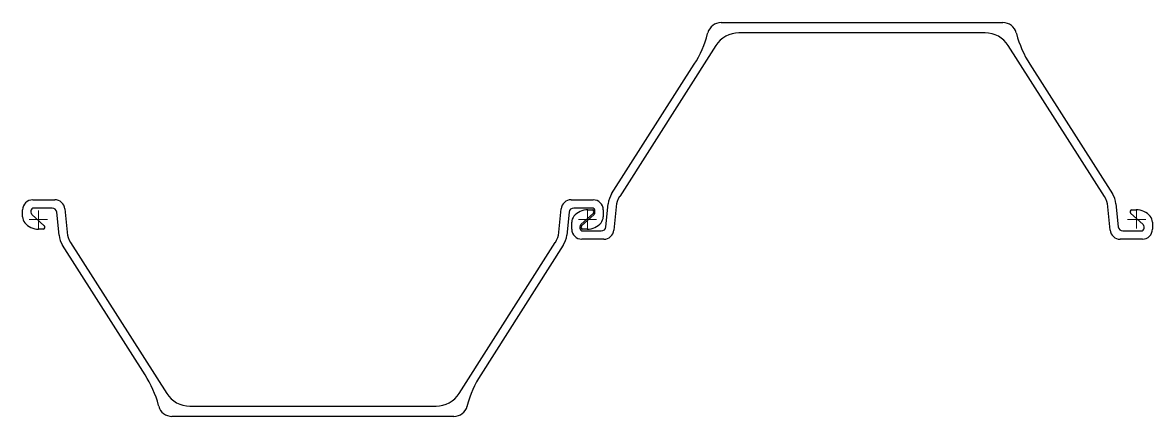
# Model space of a CAD drawing. Header units: millimetres. Extents: x 239 to 1473, y -1203 to -773.
import ezdxf

# ---------------------------------------------------------------- set-up
doc = ezdxf.new("R2010")
doc.units = ezdxf.units.MM
doc.layers.add('ref', color=4, linetype='Continuous', lineweight=5)

# ---------------------------------------------------------------- blocks, each defined once
blk = doc.blocks.new('PU18-d')
for p, q in [((746, 215), (900, 215)), ((900, 215), (1054, 215)), ((731.3, 203), (731.5, 203.9)), ((900, 203.8), (765.5, 203.8)), ((1034.5, 203.8), (900, 203.8)), ((1068.5, 203.9), (1068.7, 203)), ((740.2, 189.9), (635.2, 25)), ((1164.8, 25), (1059.8, 189.9)), ((626.4, 28), (716.6, 169.5)), ((1083.4, 169.5), (1173.6, 28)), ((-6.2, 21.5), (17.9, 21.5)), ((15.1, 12.5), (-5.2, 12.5)), ((582.1, 21.5), (606.2, 21.5)), ((605.2, 12.5), (584.9, 12.5)), ((620.1, -8), (622.6, 17.1)), ((631.4, 14), (628.8, -11.6)), ((1171.2, -11.6), (1168.6, 14)), ((1177.4, 17.1), (1179.9, -8)), ((-17.2, 3), (-17.2, 10.5)), ((-8.2, 9.5), (-8.2, 7.9)), ((-7.3, 5.6), (6.5, -6.8)), ((22.6, -17.1), (20.1, 8)), ((28.8, 11.6), (31.4, -14)), ((568.6, -14), (571.2, 11.6)), ((579.9, 8), (577.4, -17.1)), ((606.5, 6.8), (592.7, -5.6)), ((593.5, -6.8), (607.3, 5.6)), ((600.3, 10.5), (605.1, 10.5)), ((608.2, 7.9), (608.2, 9.5)), ((617.2, 10.5), (617.2, 3)), ((1207.3, -5.6), (1193.5, 6.8)), ((1194.9, 10.5), (1199.7, 10.5)), ((5.1, -10.5), (0.3, -10.5)), ((582.8, -10.5), (582.8, -3)), ((591.8, -7.9), (591.8, -9.5)), ((599.7, -10.5), (594.9, -10.5)), ((1208.3, -9.5), (1208.3, -7.9)), ((1217.3, -3), (1217.3, -10.5)), ((617.9, -21.5), (593.8, -21.5)), ((594.8, -12.5), (615.1, -12.5)), ((1206.3, -21.5), (1182.1, -21.5)), ((1184.9, -12.5), (1205.2, -12.5)), ((116.6, -169.5), (26.4, -28)), ((35.2, -25), (140.2, -189.9)), ((459.8, -189.9), (564.8, -25)), ((573.6, -28), (483.4, -169.5)), ((131.5, -203.9), (131.3, -203)), ((165.5, -203.8), (300, -203.8)), ((300, -203.8), (434.5, -203.8)), ((468.7, -203), (468.5, -203.9)), ((300, -215), (146, -215)), ((454, -215), (300, -215))]:
    blk.add_line(p, q)
for centre, radius, start, end in [((746, 200), 15, 90, 165), ((1054, 200), 15, 15, 90), ((615.4, 234), 120, 327.5, 345), ((765.5, 173.8), 30, 90, 147.5), ((1034.5, 173.8), 30, 32.5, 90), ((1184.6, 234), 120, 195, 212.5), ((647.5, 14.6), 25, 147.5, 174.289), ((656.2, 11.6), 25, 147.5, 174.289), ((1143.8, 11.6), 25, 5.711, 32.5), ((1152.5, 14.6), 25, 5.711, 32.5), ((-6.2, 10.5), 11, 90, 180), ((-5.2, 9.5), 3, 90, 180), ((15.1, 7.5), 5, 5.711, 90), ((17.9, 10.5), 11, 5.711, 90), ((582.1, 10.5), 11, 90, 174.289), ((584.9, 7.5), 5, 90, 174.289), ((605.2, 9.5), 3, 0, 90), ((606.2, 10.5), 11, 0, 90), ((-7.3, 3), 10, 180, 220.5383), ((-5.2, 7.9), 3, 180, 228), ((592.8, -3), 10, 139.4617, 180), ((600.3, -9.5), 20, 90, 139.4617), ((605.1, 8.4), 2.13, 312, 90), ((605.2, 7.9), 3, 312, 360), ((607.2, 3), 10, 319.4617, 0), ((1194.9, 8.4), 2.13, 90, 228), ((1199.7, -9.5), 20, 40.5383, 90), ((1207.3, -3), 10, 0, 40.5383), ((0.3, 9.5), 20, 220.5383, 270), ((5.1, -8.4), 2.13, 270, 48), ((593.8, -10.5), 11, 180, 270), ((594.8, -7.9), 3, 132, 180), ((594.8, -9.5), 3, 180, 270), ((594.9, -8.4), 2.13, 132, 270), ((599.7, 9.5), 20, 270, 319.4617), ((615.1, -7.5), 5, 270, 354.289), ((617.9, -10.5), 11, 270, 354.289), ((1182.1, -10.5), 11, 185.711, 270), ((1184.9, -7.5), 5, 185.711, 270), ((1205.2, -9.5), 3, 270, 360), ((1206.3, -10.5), 11, 270, 0), ((1205.2, -7.9), 3, 0, 48), ((47.5, -14.6), 25, 185.711, 212.5), ((56.2, -11.6), 25, 185.711, 212.5), ((543.8, -11.6), 25, 327.5, 354.289), ((552.5, -14.6), 25, 327.5, 354.289), ((15.4, -234), 120, 15, 32.5), ((584.6, -234), 120, 147.5, 165), ((165.5, -173.8), 30, 212.5, 270), ((434.5, -173.8), 30, 270, 327.5), ((146, -200), 15, 195, 270), ((454, -200), 15, 270, 345)]:
    blk.add_arc(centre, radius, start, end)
at = {"layer": 'ref'}
for p, q in [((-10, 0), (10, 0)), ((0, -10), (0, 10)), ((590, 0), (610, 0)), ((610, 0), (590, 0)), ((600, -10), (600, 10)), ((600, 10), (600, -10)), ((1210, 0), (1190, 0)), ((1200, 10), (1200, -10))]:
    blk.add_line(p, q, dxfattribs=at)

msp = doc.modelspace()

# ---------------------------------------------------------------- block references
msp.add_blockref('PU18-d', (256.2, -988))

doc.saveas('drawing.dxf')
